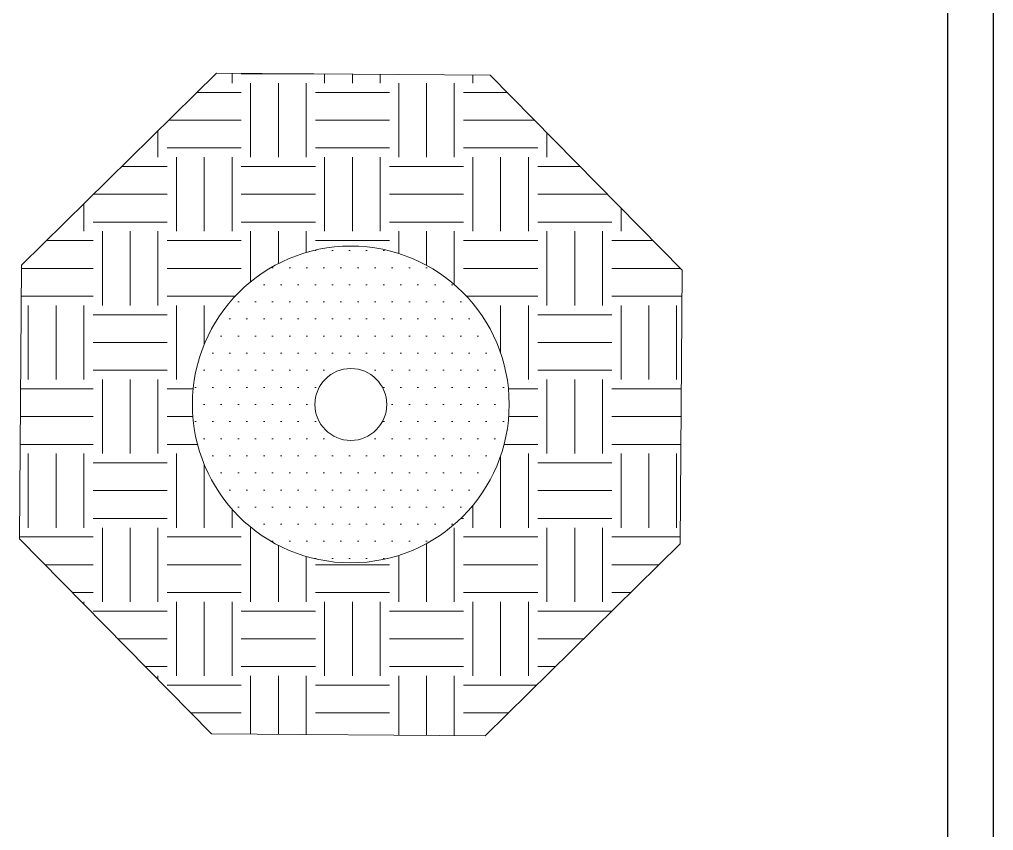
# Model space of a CAD drawing. Header units: inches. Extents: x 20.1 to 40.1, y 20 to 50.
# Drawn here: x 25.835 to 30.107, y 24.307 to 27.864 of the extents above; entities that cross this region are included whole.
import ezdxf

# ---------------------------------------------------------------- set-up
doc = ezdxf.new("R2010")
doc.units = ezdxf.units.IN
doc.header["$LTSCALE"] = 0.85
doc.header["$MEASUREMENT"] = 0

msp = doc.modelspace()

# ---------------------------------------------------------------- hatches: boundary and pattern name
at = {"lineweight": 9}
h = msp.add_hatch(dxfattribs=at)
h.set_pattern_fill('EARTH', color=256, scale=1.3)
h.set_pattern_definition([(0, (-0.16735, 0), (0.325, 0.325), [0.325, -0.325]), (0, (-0.16735, 0.12187), (0.325, 0.325), [0.325, -0.325]), (0, (-0.16735, 0.24375), (0.325, 0.325), [0.325, -0.325]), (90, (-0.12673, 0.28437), (-0.325, 0.325), [0.325, -0.325]), (90, (-0.00485, 0.28437), (-0.325, 0.325), [0.325, -0.325]), (90, (0.11702, 0.28437), (-0.325, 0.325), [0.325, -0.325])])
h.paths.add_polyline_path([(26.6995, 27.6286), (25.8444, 26.7866), (25.835, 25.5866), (26.677, 24.7314), (27.8771, 24.7221), (28.7322, 25.564), (28.7416, 26.7641), (27.8996, 27.6193)])
h.paths.add_polyline_path([(27.9829, 26.1753, -1), (26.5937, 26.1753, -1)], flags=16)
h.paths.add_polyline_path([(27.446, 26.1753, -1), (27.1306, 26.1753, -1)], flags=0)
h = msp.add_hatch(dxfattribs=at)
h.set_pattern_fill('DOTS', color=256, scale=1.2)
h.set_pattern_definition([(0, (-0.167354, 0), (0.0375, 0.075), [0, -0.075])])
h.paths.add_polyline_path([(27.1306, 26.1753, 1), (27.446, 26.1753, 1)], flags=0)
h.paths.add_polyline_path([(27.9829, 26.1753, 1), (26.5937, 26.1753, 1)])
h.paths.add_polyline_path([(27.1306, 26.1753, -1), (27.446, 26.1753, -1)], flags=16)

# ---------------------------------------------------------------- linework, layer by layer
at = {"lineweight": 30}
for p, q in [((29.9074, 20.2283), (29.9074, 32.0283)), ((30.1074, 20.0283), (30.1074, 32.0283))]:
    msp.add_line(p, q, dxfattribs=at)
at = {"lineweight": 9}
msp.add_lwpolyline([(27.8996, 27.6193), (26.6995, 27.6286), (25.8444, 26.7866), (25.835, 25.5866), (26.677, 24.7314), (27.8771, 24.7221), (28.7322, 25.564), (28.7416, 26.7641)], close=True, dxfattribs=at)
for radius in [0.6946, 0.1577]:
    msp.add_circle((27.2883, 26.1753), radius, dxfattribs=at)

doc.saveas('drawing.dxf')
